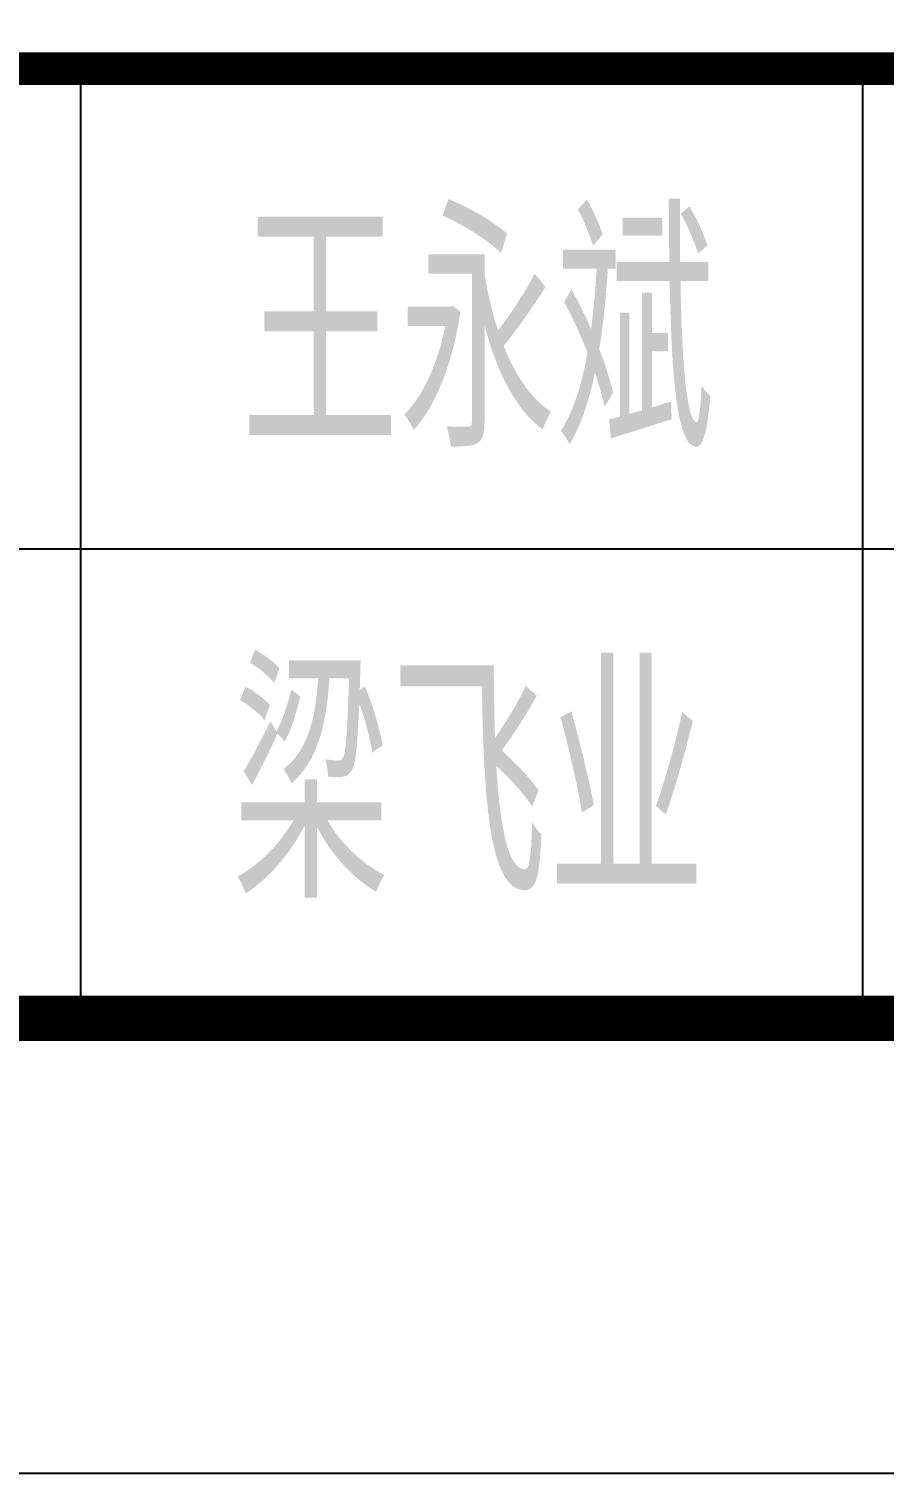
# Model space of a CAD drawing. Extents: x 4283 to 40403, y 1134 to 1764.
# Drawn here: x 4855.13 to 4868.42, y 1467.09 to 1489.54 of the extents above; entities that cross this region are included whole.
import ezdxf

# ---------------------------------------------------------------- set-up
doc = ezdxf.new("R2010")
doc.units = 0
for name, color, linetype in [('PUB_TITLE', 4, 'Continuous'), ('S-MODIFY', 4, 'Continuous'), ('华泽绵阳图框', 7, 'Continuous'), ('签名图层1', 7, 'Continuous')]:
    doc.layers.add(name, color=color, linetype=linetype)
doc.styles.add('_HZTXT', font='txt.shx', dxfattribs={"width": 0.8, "bigfont": 'hztxt.shx'})

msp = doc.modelspace()

# ---------------------------------------------------------------- linework, layer by layer
at = {"layer": 'PUB_TITLE'}
msp.add_lwpolyline([(4702.534, 1467.091), (5122.534, 1467.091), (5122.534, 1764.091), (4702.534, 1764.091)], close=True, dxfattribs=at)
at = {"layer": 'PUB_TITLE', "color": 7, "const_width": 0.506}
msp.add_lwpolyline([(4720.211, 1474.161), (5115.234, 1474.161), (5115.239, 1488.923), (4720.211, 1488.923)], close=True, dxfattribs=at)
at = {"layer": 'S-MODIFY'}
msp.add_lwpolyline([(4702.534, 1467.091), (5122.534, 1467.091), (5122.534, 1764.091), (4702.534, 1764.091)], close=True, dxfattribs=at)
at = {"layer": '华泽绵阳图框', "color": 7}
for p, q in [((4855.937, 1474.076), (4855.937, 1488.838)), ((4868.091, 1474.076), (4868.091, 1488.838)), ((4770.855, 1481.457), (4880.246, 1481.457))]:
    msp.add_line(p, q, dxfattribs=at)
at = {"layer": '华泽绵阳图框', "color": 7, "const_width": 0.707}
msp.add_lwpolyline([(4720.211, 1474.161), (5115.464, 1474.161), (5115.464, 1756.99), (4720.211, 1756.99)], close=True, dxfattribs=at)
at = {"layer": '华泽绵阳图框', "color": 7, "const_width": 0.506}
msp.add_lwpolyline([(4720.211, 1488.923), (5115.239, 1488.923)], dxfattribs=at)

# ---------------------------------------------------------------- texts
at = {"layer": '签名图层1', "style": '_HZTXT', "width": 0.7}
for s, p in [('王永斌', (4858.43, 1483.041)), ('梁飞业', (4858.289, 1476.034))]:
    msp.add_text(s, height=3.5, dxfattribs=at).set_placement(p)

doc.saveas('drawing.dxf')
